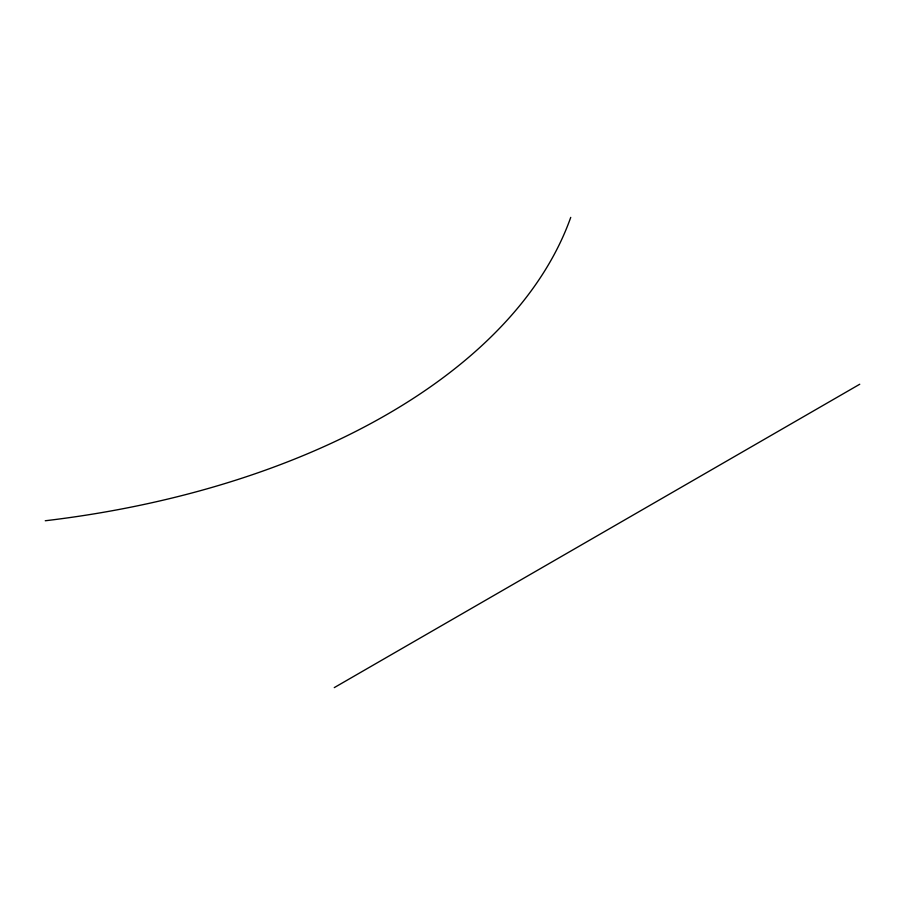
<?xml version="1.0" encoding="UTF-8"?>
<svg xmlns="http://www.w3.org/2000/svg" width="905" height="905" viewBox="0 0 905 905"><rect width="100%" height="100%" fill="white"/><g stroke="black" fill="none" stroke-linecap="round" stroke-linejoin="round"><path stroke-width="1.36" d="M334.262 687.619L859.75 384.24M570.738 217.381A675.028 389.716 0 0 1 45.25 520.76"/></g></svg>
